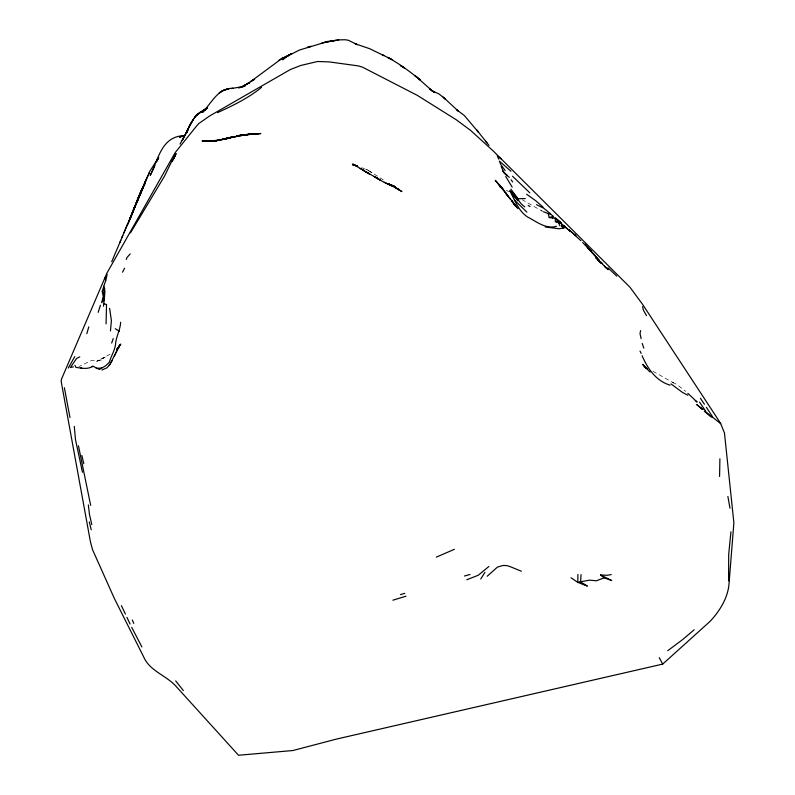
<?xml version="1.0" encoding="UTF-8"?>
<svg xmlns="http://www.w3.org/2000/svg" width="795" height="795" viewBox="0 0 795 795"><rect width="100%" height="100%" fill="white"/><g stroke="black" fill="none" stroke-linecap="round" stroke-linejoin="round"><path stroke-width="0.6" stroke-dasharray="3.98 2.98" d="M110.217 354.103L96.692 361.357L100.846 359.787L97.358 360.711L101.541 360.155L91.425 360.542L78.834 366.614M103.042 358.068L102.078 358.634L106.401 356.647L99.931 359.867M361.785 167.646L369.417 171.084L385.267 181.131M541.355 210.784L542.458 211.241L522.355 199.833M652.933 371.245L673.484 382.902L671.069 381.848L676.555 384.243L685.747 391.369M506.276 190.244L508.631 191.635M369.079 170.925L366.406 169.405L371.831 172.604L369.079 170.925"/><path stroke-width="1.19" d="M719.902 458.804L719.574 476.473M577.925 574.497L577.806 582.387L587.227 586.014L580.598 582.159L577.806 582.387L571.019 577.756M104.274 299.824L104.96 290.612L101.611 302.696L104.274 299.824L103.459 306.244M580.598 582.159L581.036 574.616M560.495 223.335L556.967 222.043L557.166 219.837L555.029 217.919M103.608 286.21L104.662 288.476L103.201 295.978L102.257 291.745C103.579 285.783 106.331 280.397 107.057 274.245M106.063 323.893L106.52 304.475L103.897 303.859M74.899 365.273L75.952 367.379C81.607 368.165 87.708 369.675 92.965 366.237L99.365 369.476L105.665 365.77L109.342 362.262C110.932 356.369 114.41 351.271 115.444 345.06C115.871 336.941 120.204 330.322 120.671 322.263M730.953 531.805L728.687 554.493L728.588 580.3L729.254 581.095M640.561 330.611L640.035 333.701L641.148 338.67M98.173 312.346L100.428 305.24M110.445 330.968L111.409 320.594L109.621 308.361M148.635 174.82L149.072 172.922M111.658 343.062L113.238 338.581M148.287 175.099L140.566 191.973L128.651 222.212M143.756 186.209L146.171 179.511L140.745 192.837L142.732 188.167M120.751 240.299L119.737 242.823L122.778 235.509M132.556 212.235L138.419 197.239M141.262 190.313L132.149 213.517L133.848 208.837M122.559 272.198L124.567 268.243M132.984 211.112L134.345 207.445M126.246 259.498L126.971 257.56L130.201 253.883M131.791 213.984L129.903 218.645L136.76 202.228M131.771 214.471L130.857 216.757L132.994 211.51L127.737 224.448M129.535 220.036L138.767 197.965M141.361 192.002L143.388 187.232M102.625 299.785L104.493 295.243M133.888 209.145L134.762 207.028M123.821 233.064L130.847 216.419M135.756 204.633L149.778 171.263L157.619 159.239M119.787 242.664L111.707 261.724M133.083 211.291L135.1 206.511M88.782 326.874L86.834 333.681M127.836 223.494L121.754 237.904M137.088 201.93L138.121 199.535M548.252 213.865L549.216 217.552L552.495 218.039L553.24 216.359L551.412 214.749L543.532 211.778M139.095 197.18L141.033 192.787M172.356 159.984L164.495 176.192L130.499 232.846M156.764 161.683L157.728 159.576M186.606 132.069C190.75 123.086 195.202 112.89 205.438 109.551L201.036 112.204L207.465 108.011L203.073 110.912M172.197 161.604L175.993 153.733M118.922 346.62L110.763 362.908M157.35 160.332L158.732 157.46M114.321 356.17L119.975 344.573L116.537 350.366L120.78 344.096L116.964 349.144L119.856 345.557M187.928 129.257L186.368 132.407L189.379 126.494L184.728 135.557M175.148 155.472L173.022 159.775L174.284 157.211M154.836 165.767L150.245 175.377C158.722 158.493 161.564 135.647 185.424 135.577M175.307 155.095L173.489 158.662L175.596 154.478L173.141 159.229M143.845 186.169L144.968 183.963M183.893 137.138L184.49 136.015L182.204 140.337L186.109 132.835M175.059 155.572L176.013 153.713M68.271 368.055L74.77 356.577M141.401 190.711L143.279 187.113M180.038 144.094L183.645 137.614M187.242 131.592L186.08 133.729L188.216 129.804M109.293 365.243L112.244 360.473M480.756 578.989L484.92 572.33M193.493 119.23L189.329 126.216L194.427 117.779M156.873 160.322L158.026 158.652M102.257 291.745L104.662 288.476M110.028 364.18L107.096 367.747L101.939 370.013M202.735 112.115L205.706 108.587L202.735 112.115C211.639 102.982 218.218 87.569 233.134 88.354L231.494 88.523L242.127 86.655L249.749 82.412L244.005 85.9M203.838 110.803L206.372 108.259L203.56 110.753L205.398 109.372M487.196 576.236L497.461 567.083L502.867 565.493L506.624 565.543L510.34 566.696L521.391 571.247M662.702 664.093L710.034 621.402C719.654 611.176 728.041 597.741 729.055 583.5L733.874 522.752L724.464 432.957L720.697 423.665L718.104 419.512L642.559 304.316L629.958 287.243L493.427 151.159L470.541 130.35L456.36 119.836L417.385 95.4L362.48 67.148L358.237 65.886L329.378 61.931L317.672 61.493L300.917 65.428L290.384 69.513L209.612 115.981L198.8 123.523L196.206 126.475L175.178 152.62L106.918 273.102L61.652 378.758L61.126 380.835L61.622 383.866L90.372 541.455L92.478 549.564L114.371 598.506L143.716 657.008C149.649 670.771 165.628 675.243 175.476 685.717L238.51 755.25L292.918 750.53L336.275 739.131L662.702 664.093L659.284 657.654M667.73 650.698L682.289 639.856L694.144 629.799M261.555 87.371C248.428 98.113 232.836 105.616 217.472 112.671M488.885 566.467L478.202 575.282L466.794 579.744M321.309 43.288L328.345 41.33L299.308 50.085L284.421 57.687L289.459 54.944L282.712 57.896L248 83.545L249.044 82.809L242.127 86.655M278.697 60.539L282.712 57.896M92.131 366.664L92.965 366.237M436.306 557.136L454.382 549.315M181.896 136.273L179.501 137.297L182.989 135.806M228.344 138.072L226.734 138.757L228.553 138.022M611.206 574.596L606.953 575.282L600.523 574.934L611.733 580.559L604.17 577.816L596.379 580.797L589.652 580.131L579.794 581.93L587.227 586.014M79.798 356.836L76.568 358.475L70.387 367.519L73.418 366.873M241.779 87.221L245.178 85.999M392.879 600.195L406.056 596.18M184.152 135.796L185.314 135.428M549.216 217.552L553.24 216.359M400.432 594.62L404.744 593.348M563.039 227.996L561.608 225.8L565.792 227.469L561.449 223.643L561.608 225.8L564.122 226.277L564.46 227.877L559.074 228.781L545.241 226.933M464.469 576.007L470.034 574.467M324.549 42.473L335.301 40.386M231.713 137.078L229.149 137.734L231.911 137.038M225.432 138.618L229.864 137.585M225.601 138.588L227.549 138.121L227.062 138.231M223.266 139.324L219.778 140.089L226.883 138.499M224.836 138.976L230.212 137.754L222.779 139.383L226.009 138.708M231.315 137.515L229.03 138.012L238.5 135.945L232.716 137.227M232.716 136.859L234.346 136.482M234.823 136.77L237.894 136.044M218.546 140.129L220.772 139.632M225.343 138.847L211.957 141.013L217.651 140.516L214.094 140.993L216.359 140.616M235.757 136.531L253.108 133.749L245.059 134.852L251.647 134.087L246.291 134.544M227.549 138.121L222.978 139.125M221.885 139.632L223.952 139.175M232.567 136.889L234.277 136.521M229.715 137.873L233.472 137.058M236.353 136.412L244.194 134.852M250.793 133.987L248.418 134.474L252.482 133.649L246.162 134.663L246.927 134.633M236.811 135.905L238.51 135.567M242.922 134.961L240.637 135.369L250.683 134.395L248.428 134.454M240.14 135.597L245.357 134.683M239.126 135.478L243.846 134.693L239.355 135.398M240.358 87.44L238.401 87.748L240.647 87.4M338.72 40.058L327.977 41.648L338.004 39.889L345.269 39.75L348.369 40.257L357.273 44.669L354.749 43.477M556.46 226.297C545.658 229.477 536.536 221.527 527.592 217.005C518.251 210.834 514.991 200.28 509.893 190.919C516.79 194.646 518.33 202.824 524.77 206.869M213.179 140.904L218.963 140.278L212.086 141.113L202.079 141.073L207.177 140.954M96.235 368.353L101.651 368.005M509.893 190.919L517.943 198.7L525.276 198.601M552.495 218.039L555.357 218.257L555.308 221.765L556.967 222.043M357.005 165.917L352.364 164.674L357.73 166.294M396.765 188.395L399.309 189.697L382.057 181.18L352.682 164.018L357.601 166.135M670.145 385.168C656.064 381.043 647.528 368.473 642.092 355.683M355.971 44.053L369.635 48.684L383.846 55.6L382.276 54.825C396.129 61.155 408.471 70.437 420.257 79.997L414.94 75.694L417.633 77.831M393.058 185.732L388.059 183.744L395.363 186.656L392.641 185.553M80.563 367.727L82.193 368.403M389.401 184.51L387.056 183.516L392.104 185.782L384.273 182.333M536.565 204.673L543.74 208.23L550.677 213.865M431.715 90.58L439.257 94.128L445.458 99.146L443.123 97.07M395.204 187.451L401.932 191.605L394.618 187.064M528.178 205.448L530.056 206.571M362.619 169.931L364.398 170.995L360.085 168.331M646.921 368.353L644.228 366.694L646.693 368.383M115.245 328.713L119.32 331.237M395.165 187.382L399.319 190.005M502.43 188.216L499.677 186.467L502.818 188.773L495.255 180.296L506.822 194.527L502.768 188.753M559.273 221.626L560.992 222.739L555.755 218.297L561.151 223.037M720.697 423.665L713.135 417.643L706.417 407.378M432.132 90.789L434.756 92.558L429.648 88.921L432.132 90.789L416.61 77.016M565.434 226.714L563.635 225.492L567.541 228.91M687.794 395.234L682.378 392.342L671.04 383.925M509.317 177.355L504.249 173.25L501.198 166.592M575.043 235.012L576.087 235.737M526.578 194.219L535.701 200.708L543.025 207.097M703.197 409.534L696.728 404.556L702.462 409.514M616.731 276.123L607.986 267.796M501.426 159.129L497.253 155.89L498.783 159.199M710.978 416.858L704.261 411.144M599.36 261.326L601.278 262.827M600.523 574.934L604.17 577.816M600.603 262.3L598.645 260.74L601.835 263.294M570.114 231.256L566.08 227.827M514.474 200.072L526.866 212.116M646.285 367.976L644.377 366.416L647.011 368.81L642.608 364.368L650.022 372.05M444.137 97.984L458.278 111.131L456.887 109.919L464.33 115.513L478.53 132.308L476.762 129.853M570.532 231.236L573.483 233.72L568.872 229.805M695.317 400.541L697.126 402.061L687.834 393.336M700.634 407.805L701.737 408.749M712.26 417.454L705.205 411.293M573.99 233.919L575.322 235.082M557.166 219.837L559.312 221.716M601.149 262.678L599.231 261.008L602.362 263.751M573.91 234.416L580.986 240.766M568.514 229.517L570.234 231.077M600.454 262.062L595.564 257.481L601 262.708L597.919 259.786M502.51 170.995L507.041 175.158M603.067 264.844L606.674 268.223M599.162 260.969L597.373 259.17L601.706 263.523M599.867 261.793L601.249 263.095M604.916 266.524L608.036 269.634M529.828 192.827L512.546 176.222M510.946 171.223L499.379 161.127L500.83 164.615L505.203 170.587M582.725 242.515L599.271 260.382L593.428 253.913M601.05 262.3L602.819 264.159M512.01 194.407L517.943 200.837M589.84 249.958L591.639 251.965L587.515 247.175L590.526 250.783M595.167 255.831L587.465 247.066L588.638 248.507M587.465 247.066L590.953 251.091M499.439 185.225L500.949 186.964L498.147 183.575M517.923 208.668L505.63 192.937L508.591 196.941M588.042 247.712L589.741 249.749M486.977 142.862L485.616 141.222L489.005 145.396M516.502 207.088L511.573 200.33L515.856 206.392L513.977 204.047M591.073 251.439L585.15 244.164M486.311 142.007L477.934 131.493M705.612 411.005L699.52 402.131M512.189 201.771L515.508 205.885L513.669 203.609M510.887 189.21L517.943 198.7M175.675 680.858L183.357 690.577M507.18 195.103L510.241 199.108M505.421 192.728L506.972 194.815M511.106 179.759L512.646 181.946M512.189 187.153L505.67 176.381M700.395 398.265L704.42 404.257M141.878 646.941L131.722 627.364M646.474 315.655L643.374 310.1L642.559 306.622M125.401 614.018L121.377 605.611M130.102 624.035L126.932 617.357M640.015 351.072L641.148 353.397M132.278 620.001L133.769 623.389M558.577 222.719L559.928 225.83M513.759 194.03L514.623 196.047M91.226 529.778L89.288 521.927M643.801 348.111L642.211 343.44M104.89 277.713L105.745 280.317M81.845 455.436L83.813 463.733M91.803 524.64L89.418 514.087L88.344 504.904M729.979 508.224L727.892 496.507M69.95 417.464L64.375 387.712M78.457 445.826L90.68 505.401M82.461 472.26L75.475 439.565L74.283 426.359M140.914 192.489L137.783 199.684L140.914 192.489M190.124 124.865L188.654 127.717L190.919 123.344L190.124 124.865M196.136 115.454L194.586 117.541L198.223 113.496L196.136 115.454L200.708 112.234L196.136 115.454M285.812 57.131L282.573 59.814L286.498 56.624L285.812 57.131M251.747 80.832L250.683 81.567L254.619 79.271L251.747 80.832M222.302 90.938L219.221 92.896L223.852 90.044L229.218 88.623L222.302 90.938M290.801 54.01L287.174 56.117L291.437 53.663L290.801 54.01M310.855 46.319L307.387 47.422L310.885 46.388M231.295 137.406L227.559 137.942L231.295 137.406M258.683 133.719L256.437 133.977L260.899 133.53L258.683 133.719M257.143 133.918L253.456 134.037L257.143 133.918M212.086 141.113L208.429 141.172L212.086 141.113M209.661 141.182L205.925 141.013L209.661 141.182M390.514 58.84L387.692 57.409L391.945 59.595L390.514 58.84M376.055 177.454L374.087 176.401L378.629 178.915L376.055 177.454M379.97 179.928L375.359 177.196L379.97 179.928M367.668 172.952L365.124 171.482L369.516 174.026L367.668 172.952M403.343 67.277L400.322 65.428L404.426 67.992L403.343 67.277M607.827 269.197L604.498 266.176L607.827 269.197M500.761 186.954L499.33 185.195L500.671 186.994"/></g></svg>
